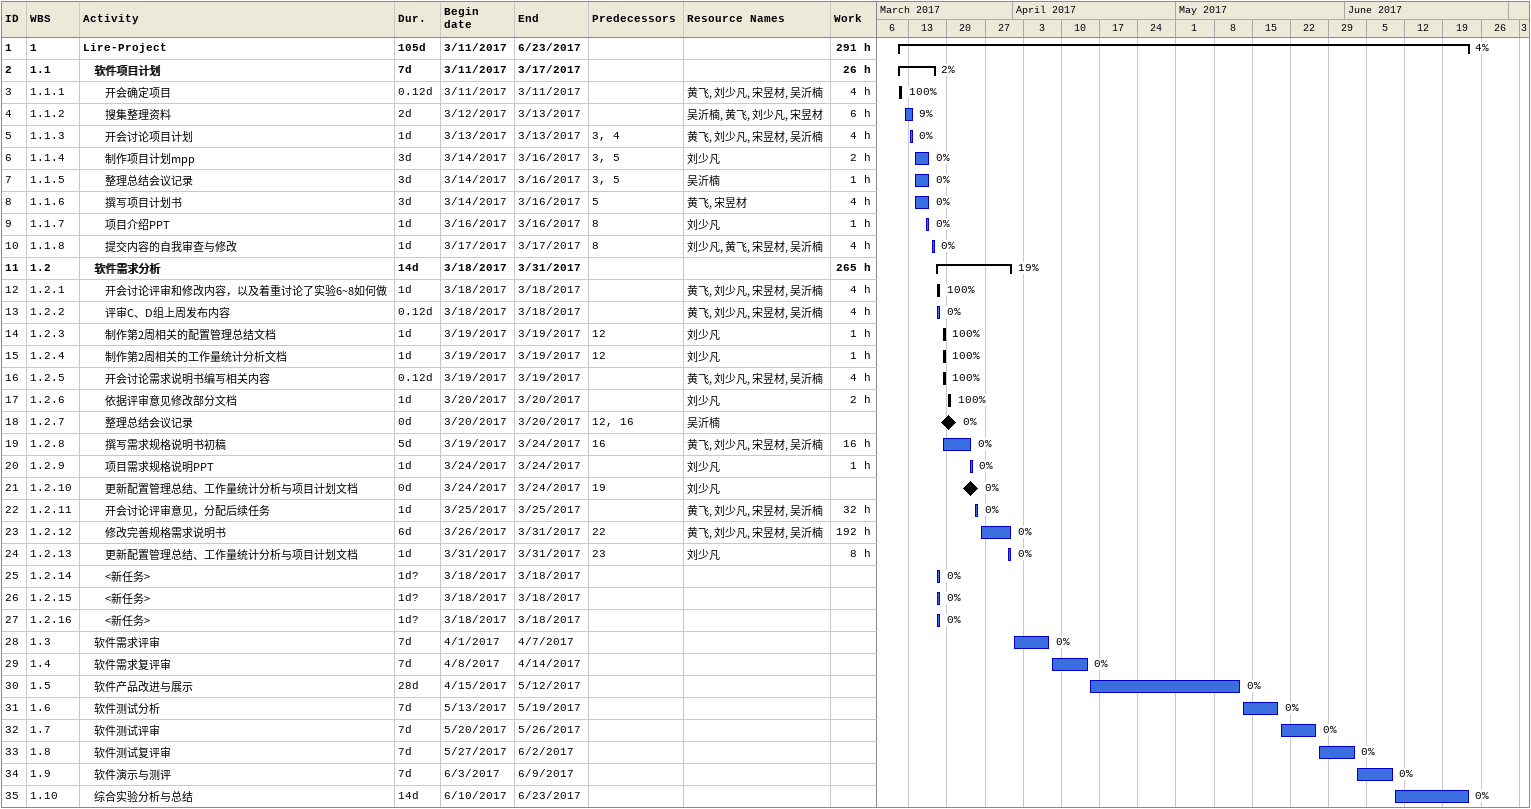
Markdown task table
| ID | WBS | Task | Duration | Start | Finish | Predecessors | Resources | % complete | Work (h) |
|---|---|---|---|---|---|---|---|---|---|
| 1 | 1 | **Lire-Project** | 105d | 2017-03-11 | 2017-06-23 |  |  | 4 | 291 |
| 2 | 1.1 | **软件项目计划** | 7d | 2017-03-11 | 2017-03-17 |  |  | 2 | 26 |
| 3 | 1.1.1 | 开会确定项目 | 0.12d | 2017-03-11 | 2017-03-11 |  | 黄飞, 刘少凡, 宋昱材, 吴沂楠 | 100 | 4 |
| 4 | 1.1.2 | 搜集整理资料 | 2d | 2017-03-12 | 2017-03-13 |  | 吴沂楠, 黄飞, 刘少凡, 宋昱材 | 9 | 6 |
| 5 | 1.1.3 | 开会讨论项目计划 | 1d | 2017-03-13 | 2017-03-13 | 3, 4 | 黄飞, 刘少凡, 宋昱材, 吴沂楠 | 0 | 4 |
| 6 | 1.1.4 | 制作项目计划mpp | 3d | 2017-03-14 | 2017-03-16 | 3, 5 | 刘少凡 | 0 | 2 |
| 7 | 1.1.5 | 整理总结会议记录 | 3d | 2017-03-14 | 2017-03-16 | 3, 5 | 吴沂楠 | 0 | 1 |
| 8 | 1.1.6 | 撰写项目计划书 | 3d | 2017-03-14 | 2017-03-16 | 5 | 黄飞, 宋昱材 | 0 | 4 |
| 9 | 1.1.7 | 项目介绍PPT | 1d | 2017-03-16 | 2017-03-16 | 8 | 刘少凡 | 0 | 1 |
| 10 | 1.1.8 | 提交内容的自我审查与修改 | 1d | 2017-03-17 | 2017-03-17 | 8 | 刘少凡, 黄飞, 宋昱材, 吴沂楠 | 0 | 4 |
| 11 | 1.2 | **软件需求分析** | 14d | 2017-03-18 | 2017-03-31 |  |  | 19 | 265 |
| 12 | 1.2.1 | 开会讨论评审和修改内容，以及着重讨论了实验6~8如何做 | 1d | 2017-03-18 | 2017-03-18 |  | 黄飞, 刘少凡, 宋昱材, 吴沂楠 | 100 | 4 |
| 13 | 1.2.2 | 评审C、D组上周发布内容 | 0.12d | 2017-03-18 | 2017-03-18 |  | 黄飞, 刘少凡, 宋昱材, 吴沂楠 | 0 | 4 |
| 14 | 1.2.3 | 制作第2周相关的配置管理总结文档 | 1d | 2017-03-19 | 2017-03-19 | 12 | 刘少凡 | 100 | 1 |
| 15 | 1.2.4 | 制作第2周相关的工作量统计分析文档 | 1d | 2017-03-19 | 2017-03-19 | 12 | 刘少凡 | 100 | 1 |
| 16 | 1.2.5 | 开会讨论需求说明书编写相关内容 | 0.12d | 2017-03-19 | 2017-03-19 |  | 黄飞, 刘少凡, 宋昱材, 吴沂楠 | 100 | 4 |
| 17 | 1.2.6 | 依据评审意见修改部分文档 | 1d | 2017-03-20 | 2017-03-20 |  | 刘少凡 | 100 | 2 |
| 18 | 1.2.7 | 整理总结会议记录 | 0d | 2017-03-20 | 2017-03-20 | 12, 16 | 吴沂楠 | 0 |  |
| 19 | 1.2.8 | 撰写需求规格说明书初稿 | 5d | 2017-03-19 | 2017-03-24 | 16 | 黄飞, 刘少凡, 宋昱材, 吴沂楠 | 0 | 16 |
| 20 | 1.2.9 | 项目需求规格说明PPT | 1d | 2017-03-24 | 2017-03-24 |  | 刘少凡 | 0 | 1 |
| 21 | 1.2.10 | 更新配置管理总结、工作量统计分析与项目计划文档 | 0d | 2017-03-24 | 2017-03-24 | 19 | 刘少凡 | 0 |  |
| 22 | 1.2.11 | 开会讨论评审意见，分配后续任务 | 1d | 2017-03-25 | 2017-03-25 |  | 黄飞, 刘少凡, 宋昱材, 吴沂楠 | 0 | 32 |
| 23 | 1.2.12 | 修改完善规格需求说明书 | 6d | 2017-03-26 | 2017-03-31 | 22 | 黄飞, 刘少凡, 宋昱材, 吴沂楠 | 0 | 192 |
| 24 | 1.2.13 | 更新配置管理总结、工作量统计分析与项目计划文档 | 1d | 2017-03-31 | 2017-03-31 | 23 | 刘少凡 | 0 | 8 |
| 25 | 1.2.14 | <新任务> | 1d? | 2017-03-18 | 2017-03-18 |  |  | 0 |  |
| 26 | 1.2.15 | <新任务> | 1d? | 2017-03-18 | 2017-03-18 |  |  | 0 |  |
| 27 | 1.2.16 | <新任务> | 1d? | 2017-03-18 | 2017-03-18 |  |  | 0 |  |
| 28 | 1.3 | 软件需求评审 | 7d | 2017-04-01 | 2017-04-07 |  |  | 0 |  |
| 29 | 1.4 | 软件需求复评审 | 7d | 2017-04-08 | 2017-04-14 |  |  | 0 |  |
| 30 | 1.5 | 软件产品改进与展示 | 28d | 2017-04-15 | 2017-05-12 |  |  | 0 |  |
| 31 | 1.6 | 软件测试分析 | 7d | 2017-05-13 | 2017-05-19 |  |  | 0 |  |
| 32 | 1.7 | 软件测试评审 | 7d | 2017-05-20 | 2017-05-26 |  |  | 0 |  |
| 33 | 1.8 | 软件测试复评审 | 7d | 2017-05-27 | 2017-06-02 |  |  | 0 |  |
| 34 | 1.9 | 软件演示与测评 | 7d | 2017-06-03 | 2017-06-09 |  |  | 0 |  |
| 35 | 1.10 | 综合实验分析与总结 | 14d | 2017-06-10 | 2017-06-23 |  |  | 0 |  |
